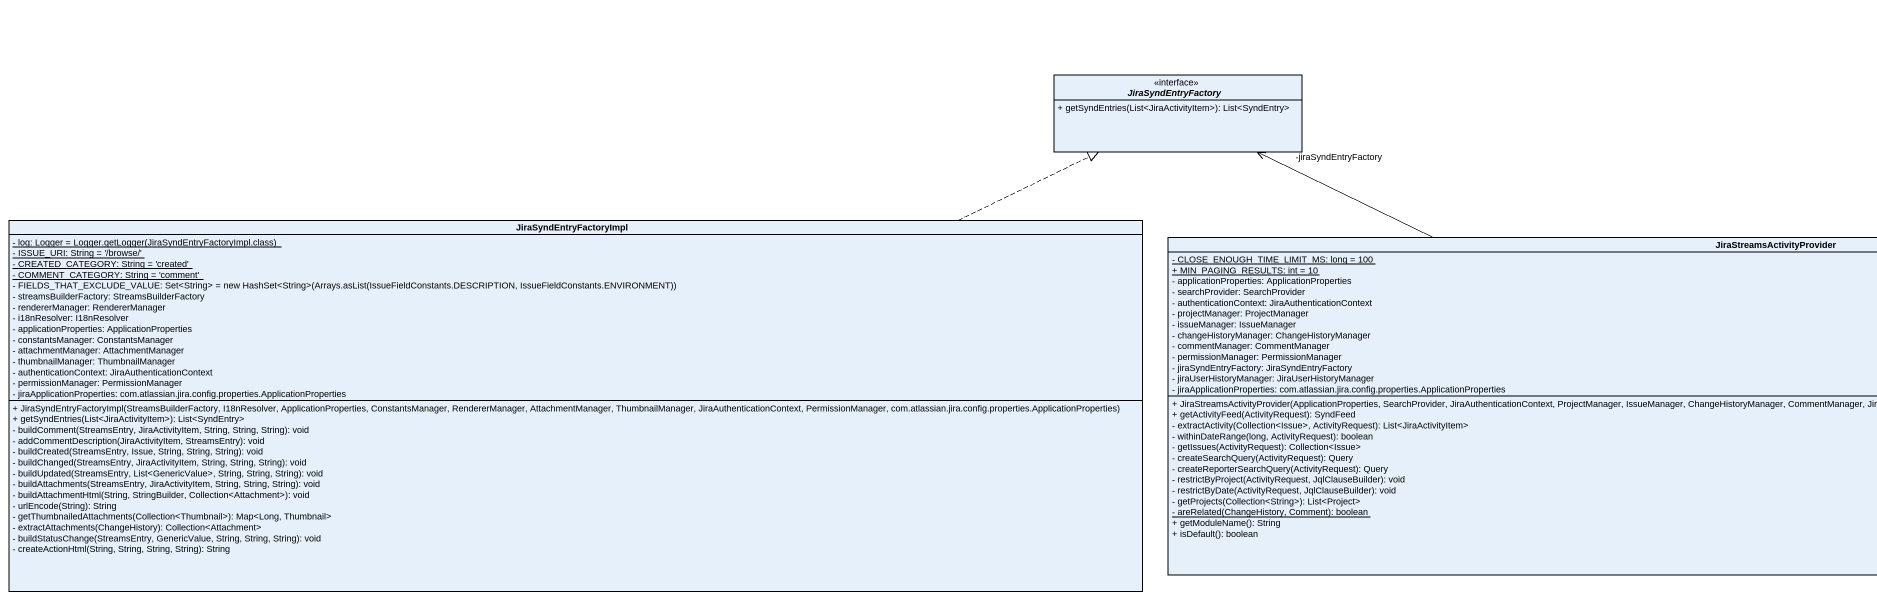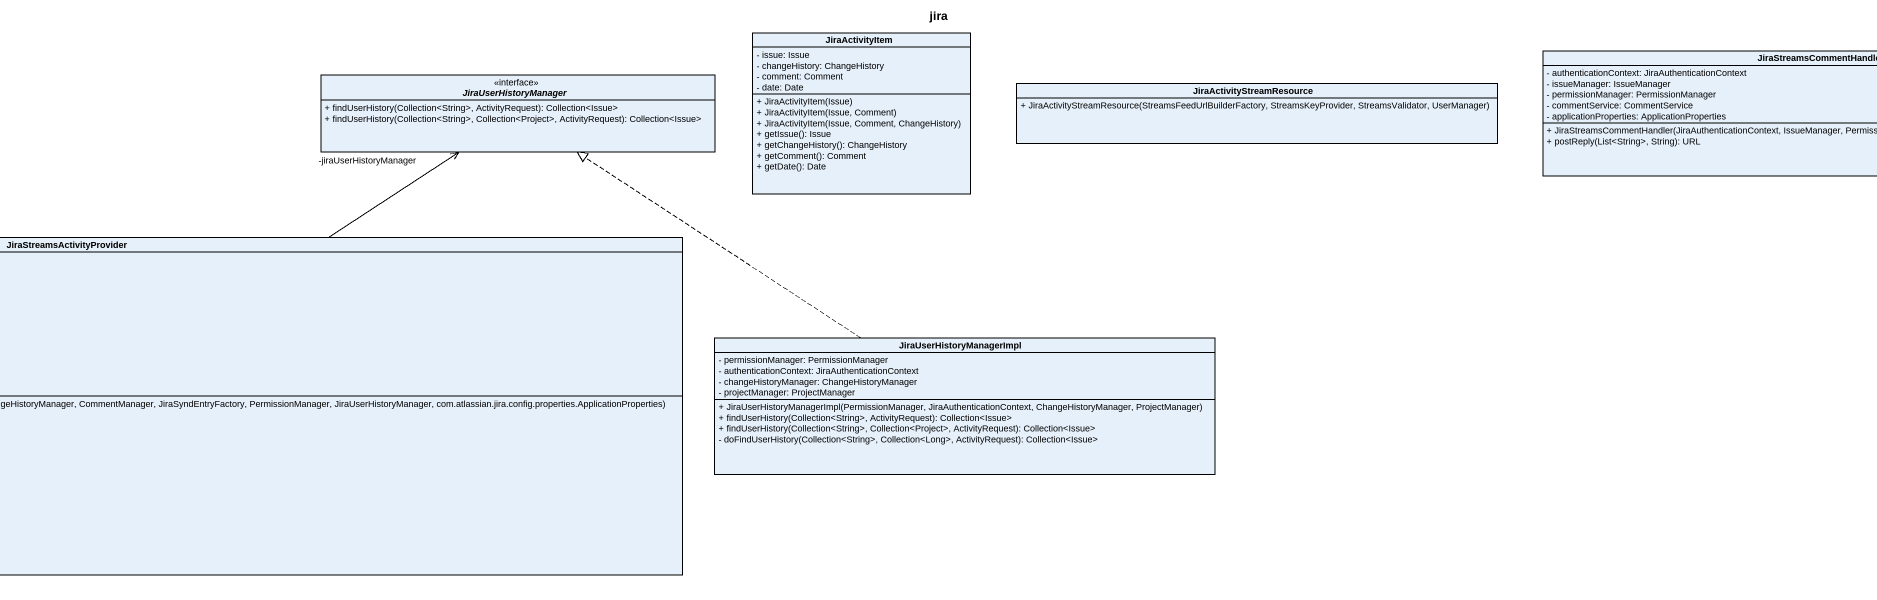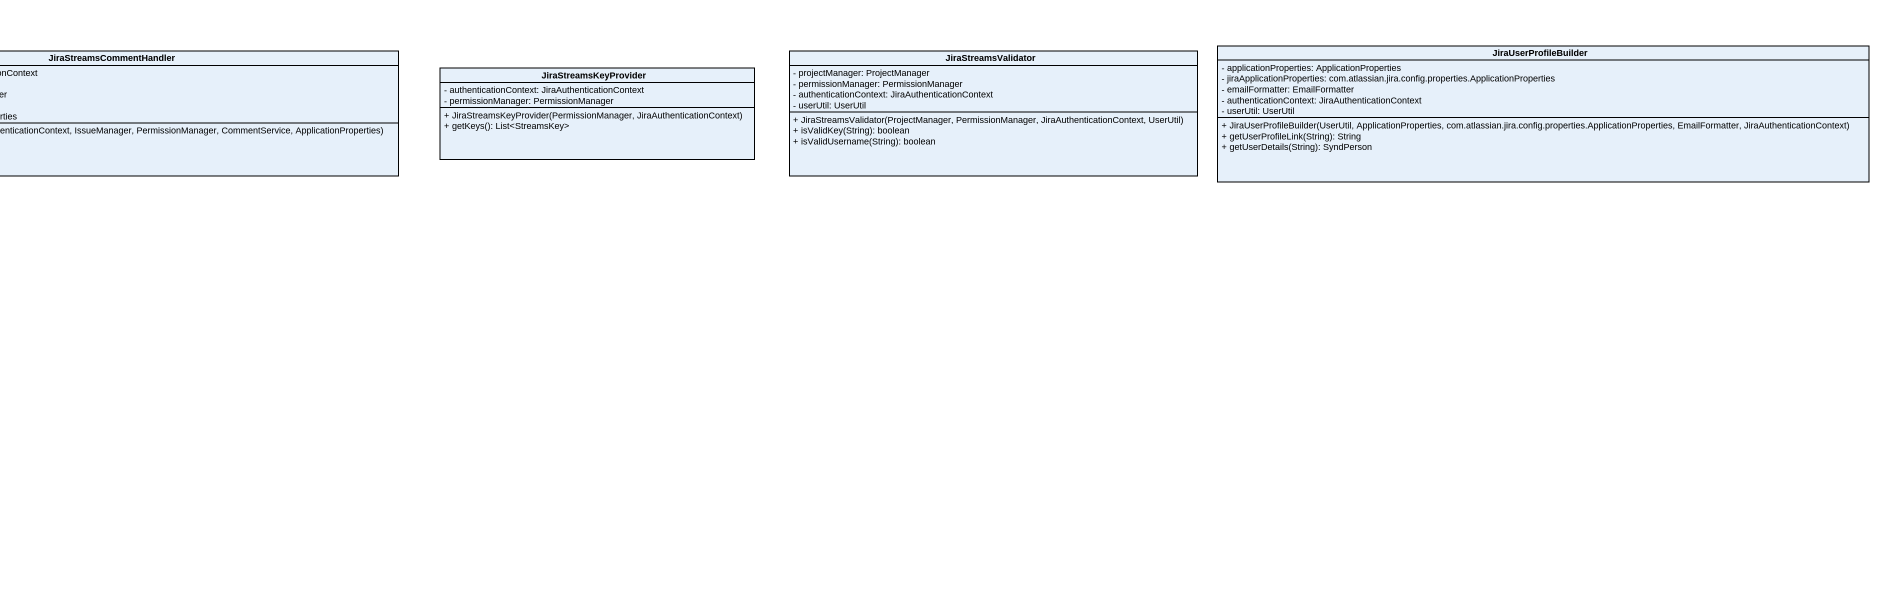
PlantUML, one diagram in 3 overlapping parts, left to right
@startuml
title jira
hide circle
hide empty members
skinparam classAttributeIconSize 0
class JiraActivityItem {
  - issue: Issue
  - changeHistory: ChangeHistory
  - comment: Comment
  - date: Date
  + JiraActivityItem(Issue)
  + JiraActivityItem(Issue, Comment)
  + JiraActivityItem(Issue, Comment, ChangeHistory)
  + getIssue(): Issue
  + getChangeHistory(): ChangeHistory
  + getComment(): Comment
  + getDate(): Date
}
class JiraStreamsCommentHandler {
  - authenticationContext: JiraAuthenticationContext
  - issueManager: IssueManager
  - permissionManager: PermissionManager
  - commentService: CommentService
  - applicationProperties: ApplicationProperties
  + JiraStreamsCommentHandler(JiraAuthenticationContext, IssueManager, PermissionManager, CommentService, ApplicationProperties)
  + postReply(List<String>, String): URL
}
class JiraStreamsKeyProvider {
  - authenticationContext: JiraAuthenticationContext
  - permissionManager: PermissionManager
  + JiraStreamsKeyProvider(PermissionManager, JiraAuthenticationContext)
  + getKeys(): List<StreamsKey>
}
class JiraStreamsValidator {
  - projectManager: ProjectManager
  - permissionManager: PermissionManager
  - authenticationContext: JiraAuthenticationContext
  - userUtil: UserUtil
  + JiraStreamsValidator(ProjectManager, PermissionManager, JiraAuthenticationContext, UserUtil)
  + isValidKey(String): boolean
  + isValidUsername(String): boolean
}
class JiraUserProfileBuilder {
  - applicationProperties: ApplicationProperties
  - jiraApplicationProperties: com.atlassian.jira.config.properties.ApplicationProperties
  - emailFormatter: EmailFormatter
  - authenticationContext: JiraAuthenticationContext
  - userUtil: UserUtil
  + JiraUserProfileBuilder(UserUtil, ApplicationProperties, com.atlassian.jira.config.properties.ApplicationProperties, EmailFormatter, JiraAuthenticationContext)
  + getUserProfileLink(String): String
  + getUserDetails(String): SyndPerson
}
interface JiraSyndEntryFactory <<interface>> {
  + getSyndEntries(List<JiraActivityItem>): List<SyndEntry>
}
interface JiraUserHistoryManager <<interface>> {
  + findUserHistory(Collection<String>, ActivityRequest): Collection<Issue>
  + findUserHistory(Collection<String>, Collection<Project>, ActivityRequest): Collection<Issue>
}
class JiraActivityStreamResource {
  + JiraActivityStreamResource(StreamsFeedUrlBuilderFactory, StreamsKeyProvider, StreamsValidator, UserManager)
}
class JiraSyndEntryFactoryImpl {
  {static} {field} - log: Logger = Logger.getLogger(JiraSyndEntryFactoryImpl.class)
  {static} - ISSUE_URI: String = '/browse/'
  {static} - CREATED_CATEGORY: String = 'created'
  {static} - COMMENT_CATEGORY: String = 'comment'
  {field} - FIELDS_THAT_EXCLUDE_VALUE: Set<String> = new HashSet<String>(Arrays.asList(IssueFieldConstants.DESCRIPTION, IssueFieldConstants.ENVIRONMENT))
  - streamsBuilderFactory: StreamsBuilderFactory
  - rendererManager: RendererManager
  - i18nResolver: I18nResolver
  - applicationProperties: ApplicationProperties
  - constantsManager: ConstantsManager
  - attachmentManager: AttachmentManager
  - thumbnailManager: ThumbnailManager
  - authenticationContext: JiraAuthenticationContext
  - permissionManager: PermissionManager
  - jiraApplicationProperties: com.atlassian.jira.config.properties.ApplicationProperties
  + JiraSyndEntryFactoryImpl(StreamsBuilderFactory, I18nResolver, ApplicationProperties, ConstantsManager, RendererManager, AttachmentManager, ThumbnailManager, JiraAuthenticationContext, PermissionManager, com.atlassian.jira.config.properties.ApplicationProperties)
  + getSyndEntries(List<JiraActivityItem>): List<SyndEntry>
  - buildComment(StreamsEntry, JiraActivityItem, String, String, String): void
  - addCommentDescription(JiraActivityItem, StreamsEntry): void
  - buildCreated(StreamsEntry, Issue, String, String, String): void
  - buildChanged(StreamsEntry, JiraActivityItem, String, String, String): void
  - buildUpdated(StreamsEntry, List<GenericValue>, String, String, String): void
  - buildAttachments(StreamsEntry, JiraActivityItem, String, String, String): void
  - buildAttachmentHtml(String, StringBuilder, Collection<Attachment>): void
  - urlEncode(String): String
  - getThumbnailedAttachments(Collection<Thumbnail>): Map<Long, Thumbnail>
  - extractAttachments(ChangeHistory): Collection<Attachment>
  - buildStatusChange(StreamsEntry, GenericValue, String, String, String): void
  - createActionHtml(String, String, String, String): String
}
class JiraStreamsActivityProvider {
  {static} - CLOSE_ENOUGH_TIME_LIMIT_MS: long = 100
  {static} + MIN_PAGING_RESULTS: int = 10
  - applicationProperties: ApplicationProperties
  - searchProvider: SearchProvider
  - authenticationContext: JiraAuthenticationContext
  - projectManager: ProjectManager
  - issueManager: IssueManager
  - changeHistoryManager: ChangeHistoryManager
  - commentManager: CommentManager
  - permissionManager: PermissionManager
  - jiraSyndEntryFactory: JiraSyndEntryFactory
  - jiraUserHistoryManager: JiraUserHistoryManager
  - jiraApplicationProperties: com.atlassian.jira.config.properties.ApplicationProperties
  + JiraStreamsActivityProvider(ApplicationProperties, SearchProvider, JiraAuthenticationContext, ProjectManager, IssueManager, ChangeHistoryManager, CommentManager, JiraSyndEntryFactory, PermissionManager, JiraUserHistoryManager, com.atlassian.jira.config.properties.ApplicationProperties)
  + getActivityFeed(ActivityRequest): SyndFeed
  - extractActivity(Collection<Issue>, ActivityRequest): List<JiraActivityItem>
  - withinDateRange(long, ActivityRequest): boolean
  - getIssues(ActivityRequest): Collection<Issue>
  - createSearchQuery(ActivityRequest): Query
  - createReporterSearchQuery(ActivityRequest): Query
  - restrictByProject(ActivityRequest, JqlClauseBuilder): void
  - restrictByDate(ActivityRequest, JqlClauseBuilder): void
  - getProjects(Collection<String>): List<Project>
  {static} - areRelated(ChangeHistory, Comment): boolean
  + getModuleName(): String
  + isDefault(): boolean
}
class JiraUserHistoryManagerImpl {
  - permissionManager: PermissionManager
  - authenticationContext: JiraAuthenticationContext
  - changeHistoryManager: ChangeHistoryManager
  - projectManager: ProjectManager
  + JiraUserHistoryManagerImpl(PermissionManager, JiraAuthenticationContext, ChangeHistoryManager, ProjectManager)
  + findUserHistory(Collection<String>, ActivityRequest): Collection<Issue>
  + findUserHistory(Collection<String>, Collection<Project>, ActivityRequest): Collection<Issue>
  - doFindUserHistory(Collection<String>, Collection<Long>, ActivityRequest): Collection<Issue>
}
JiraSyndEntryFactoryImpl .right.|> JiraSyndEntryFactory
JiraStreamsActivityProvider -left-> "-jiraSyndEntryFactory" JiraSyndEntryFactory
JiraStreamsActivityProvider -up-> "-jiraUserHistoryManager" JiraUserHistoryManager
JiraUserHistoryManagerImpl .up.|> JiraUserHistoryManager
@enduml
